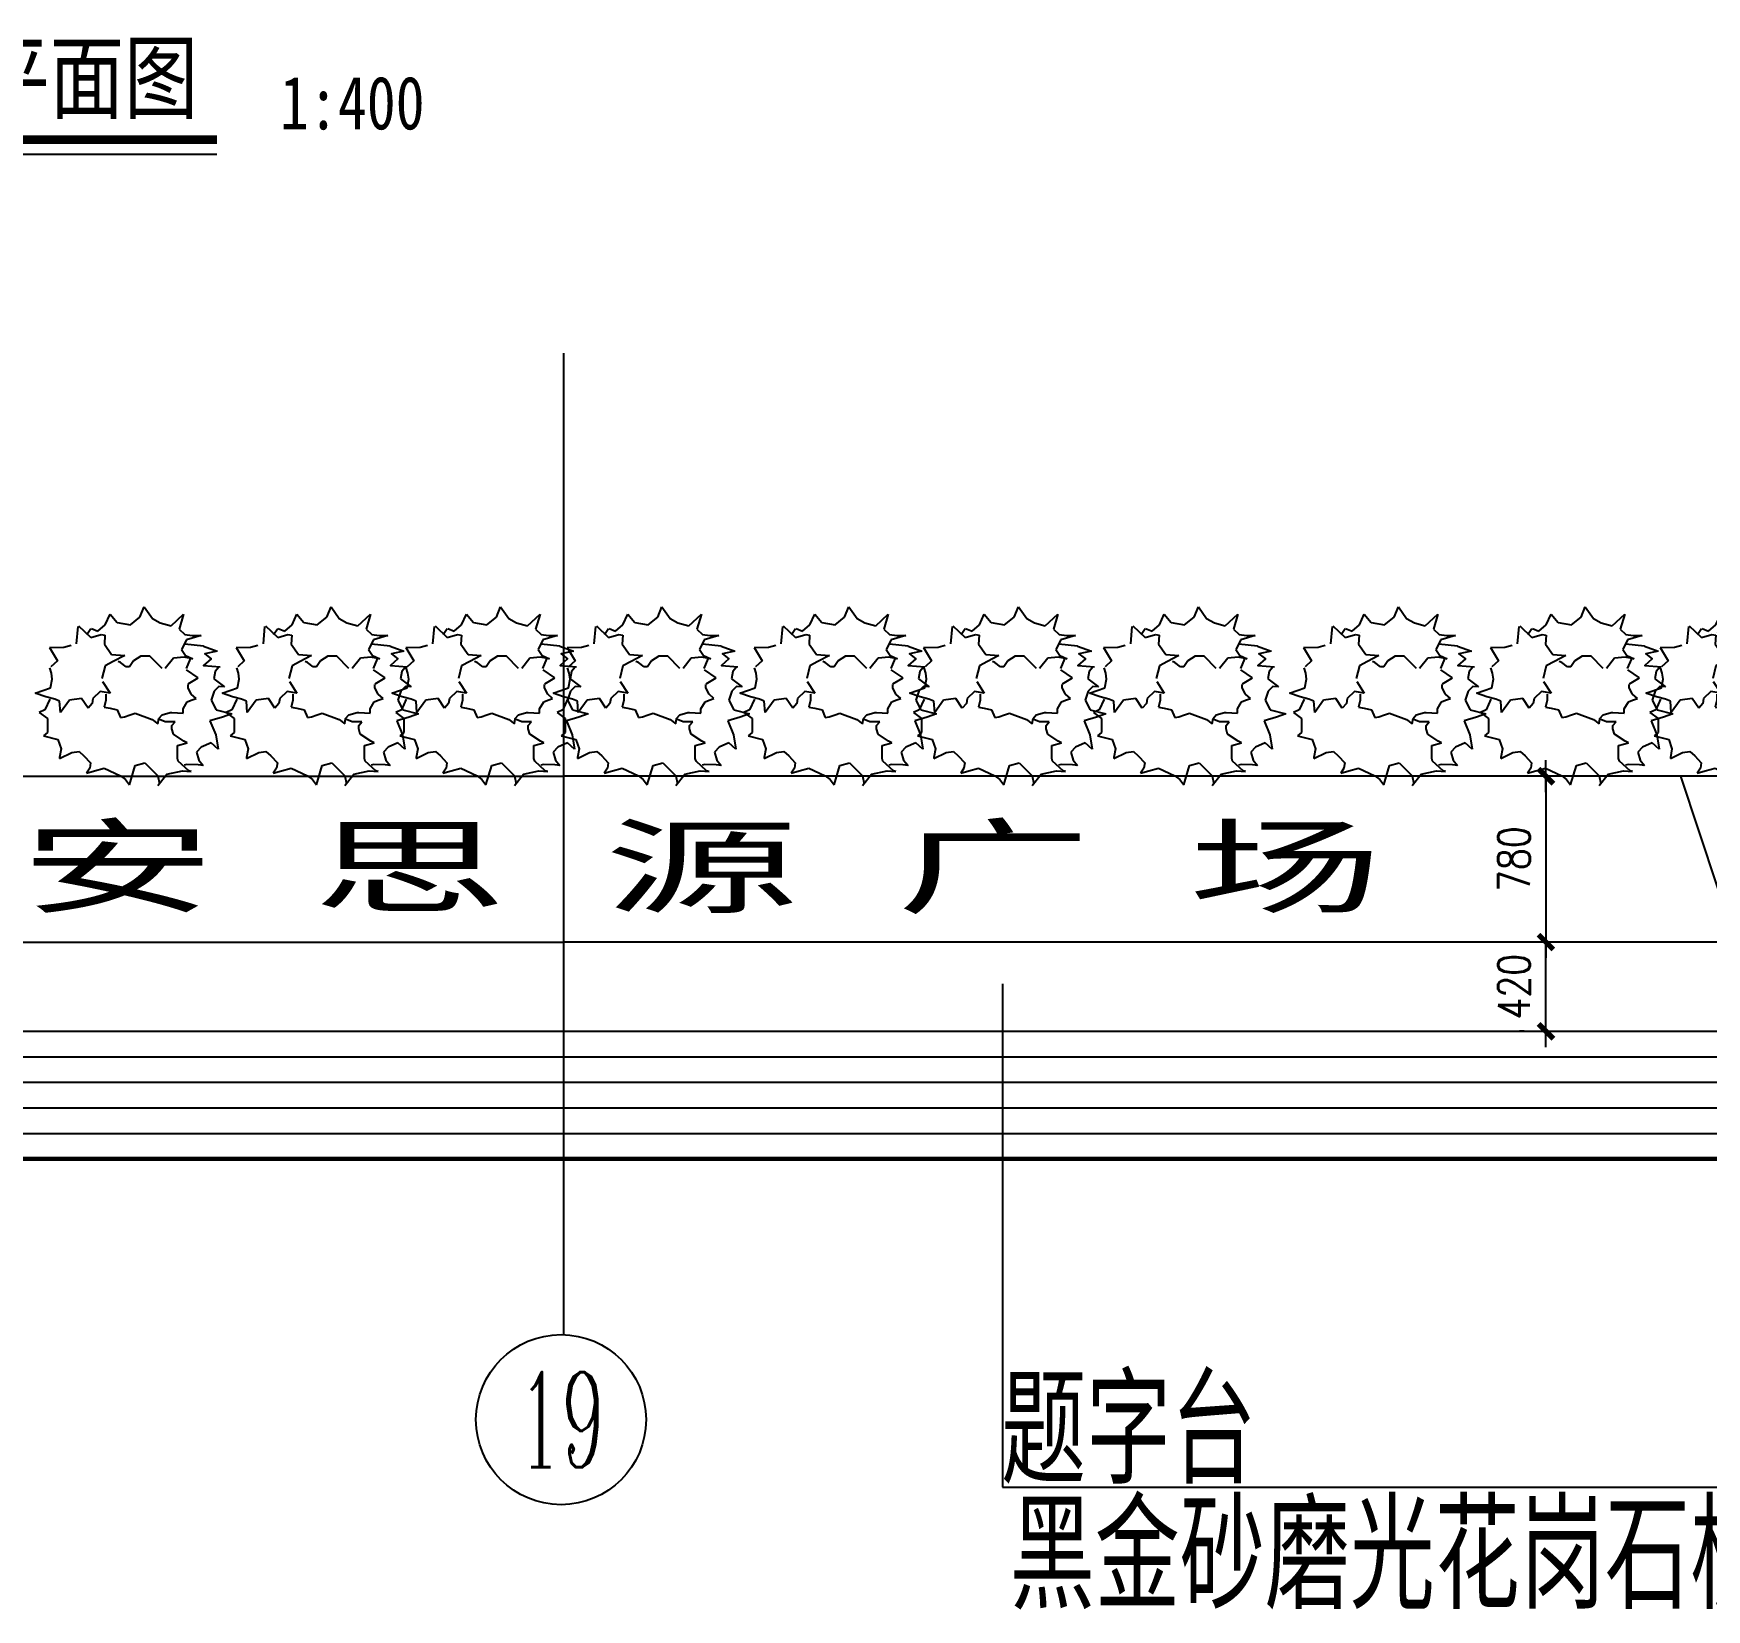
# Model space of a CAD drawing. Extents: x 0 to 11014425, y 0 to 2581013.
# Drawn here: x 10962941 to 10978684, y 2550263 to 2565091 of the extents above; entities that cross this region are included whole.
import ezdxf
from ezdxf.enums import TextEntityAlignment as Align

# ---------------------------------------------------------------- set-up
doc = ezdxf.new("R2010")
doc.units = 0
doc.header["$LTSCALE"] = 4000
doc.header["$MEASUREMENT"] = 0
doc.header["$PDMODE"] = 34
for name, pattern in [('CONTINOUS', [0]), ('DASH', [0.35, 0.25, -0.1]), ('DOTE', [2.42, 2, -0.2, 0.02, -0.2])]:
    doc.linetypes.add(name, pattern=pattern)
doc.layers.get('0').update_dxf_attribs({"color": 253, "linetype": 'DASH'})
doc.layers.get('DEFPOINTS').update_dxf_attribs({"linetype": 'CONTINUOUS'})
for name, color, linetype in [('1', 2, 'CONTINUOUS'), ('AXIS', 3, 'CONTINUOUS'), ('AXIS_TEXT', 7, 'CONTINUOUS'), ('PUB_DIM', 3, 'CONTINUOUS'), ('PUB_TEXT', 7, 'CONTINUOUS'), ('T4', 3, 'CONTINUOUS')]:
    doc.layers.add(name, color=color, linetype=linetype)
doc.styles.add('COMPLEX', font='COMPLEX')
doc.styles.add('DIM_FONT', font='SIMPLEX.shx', dxfattribs={"width": 0.8})
doc.styles.add('FS64F', font='romant.shx', dxfattribs={"width": 0.95, "height": 8, "bigfont": 'hztxt.shx'})
doc.styles.add('HZ1', font='', dxfattribs={"width": 0.8})
doc.styles.add('宋体', font='SimSun.ttf', dxfattribs={"width": 0.7})
doc.styles.get('HZ1').set_extended_font_data('KaiTi_GB2312')
doc.dimstyles.new('DIMN50', dxfattribs={"dimscale": 0.5, "dimtxt": 300, "dimasz": 1, "dimexe": 250, "dimexo": 300, "dimgap": 150, "dimtad": 1, "dimdec": 0, "dimzin": 0, "dimtxsty": 'DIM_FONT', "dimblk": '_DIMX', "dimcen": 0.09, "dimclrt": 7, "dimazin": 3, "dimtfac": 1, "dimtdec": 0, "dimtix": 1, "dimtmove": 0, "dimatfit": 3, "dimtolj": 1, "dimtzin": 0})

# ---------------------------------------------------------------- blocks, each defined once
blk = doc.blocks.new('_AXISO')
blk.add_circle((0, 0), 0.5)
at = {"layer": 'AXIS_TEXT', "style": 'COMPLEX', "width": 1.041667}
blk.add_attdef('A', text='', height=0.56, dxfattribs=at).set_placement((-0.25, -0.28), (0.25, -0.28), align=Align.FIT)
blk = doc.blocks.new('M_F8')
for p, q in [((2.9, 532.6), (27.6, 593.8)), ((27.6, 593.8), (76, 524.4)), ((-201.8, 486.5), (-173.2, 550.1)), ((-173.2, 550.1), (-132, 501.8)), ((-132, 501.8), (-53.7, 486.5)), ((-53.7, 486.5), (2.9, 532.6)), ((76, 524.4), (121.3, 499.7)), ((121.3, 499.7), (185.4, 481.4)), ((185.4, 481.4), (259.3, 549.1)), ((259.3, 549.1), (233.3, 460.9)), ((-370.5, 375.2), (-361.1, 478.3)), ((-358, 481.4), (-286.1, 412.7)), ((-310, 429.9), (-286.1, 465.8)), ((-286.1, 412.7), (-225.7, 430.2)), ((-283, 465.8), (-244.8, 450.6)), ((-244.8, 450.6), (-201.8, 486.5)), ((-225.7, 430.2), (-203.1, 426.6)), ((-203.1, 426.6), (-206.6, 373.8)), ((-197.1, 440.4), (-197.1, 440.4)), ((233.3, 460.9), (266.7, 430.2)), ((276.3, 399.5), (247.5, 343)), ((266.7, 430.2), (309.7, 425)), ((362.3, 425), (276.3, 399.5)), ((309.7, 425), (362.3, 425)), ((-529.8, 353.4), (-445.4, 356.5)), ((-445.4, 356.5), (-402.6, 368.7)), ((-206.6, 373.8), (-163.6, 312.4)), ((-206.6, 373.8), (-206.6, 373.8)), ((-163.6, 312.4), (-87.1, 307.2)), ((-87.1, 307.2), (-154.1, 271.3)), ((8.5, 302.1), (-34.5, 276.5)), ((61.1, 302.1), (8.5, 302.1)), ((132.9, 230.4), (61.1, 302.1)), ((261.9, 297), (199.8, 291.9)), ((247.5, 343), (271.4, 307.2)), ((314.5, 286.7), (261.9, 297)), ((375.8, 361.8), (265.8, 374.4)), ((271.4, 307.2), (314.5, 286.7)), ((375.8, 361.8), (456.4, 332.3)), ((-517.5, 203.1), (-527.1, 233.9)), ((-512.8, 167.2), (-517.5, 203.1)), ((-201.8, 245.8), (-220.5, 172.2)), ((-154.1, 271.3), (-201.8, 245.8)), ((-111, 266.3), (-125.3, 271.3)), ((-77.5, 240.6), (-111, 266.3)), ((-58.4, 240.6), (-77.5, 240.6)), ((-34.5, 276.5), (-58.4, 240.6)), ((199.8, 291.9), (151.9, 230.4)), ((276.3, 230.4), (300.2, 286.7)), ((346, 175.6), (277.2, 222.5)), ((444.2, 213.2), (436.3, 169)), ((465.8, 238.5), (444.2, 213.2)), ((-613.2, 85.3), (-522.4, 116.1)), ((-522.4, 116.1), (-512.8, 167.2)), ((-217.4, 153.5), (-173.3, 85.3)), ((285.7, 116.1), (285.7, 136.6)), ((304.8, 80.2), (285.7, 116.1)), ((286.6, 141.2), (346, 175.6)), ((436.3, 169), (499.2, 122.6)), ((465.8, 124.7), (438.3, 97.3)), ((499.2, 122.6), (465.8, 124.7)), ((-551, 64.8), (-613.2, 85.3)), ((-527.1, 49.4), (-555.8, -12)), ((-498.4, 49.4), (-551, 64.8)), ((-469.7, 39.2), (-498.4, 49.4)), ((-465, -27.3), (-469.7, 39.2)), ((-412.4, 44.4), (-465, -27.3)), ((-340.7, 54.6), (-412.4, 44.4)), ((-412.4, 44.4), (-412.4, 44.4)), ((-340.7, 54.6), (-340.7, 54.6)), ((-302.4, -1.8), (-340.7, 54.6)), ((-278.6, 23.8), (-302.4, -1.8)), ((-273.7, 54.6), (-278.6, 23.8)), ((-230.7, 95.5), (-273.7, 54.6)), ((-173.3, 85.3), (-230.7, 95.5)), ((-197.2, 44.4), (-206.8, 3.4)), ((-206.8, 3.4), (-173.3, -1.8)), ((-197.2, 80.2), (-197.2, 44.4)), ((-173.3, 85.3), (-173.3, 85.3)), ((256.9, -6.9), (280.8, 34)), ((280.8, 34), (304.8, 44.4)), ((333.5, 54.6), (304.8, 80.2)), ((304.8, 44.4), (333.5, 54.6)), ((438.3, 97.3), (420.6, 44.7)), ((420.6, 44.7), (450.1, -12.2)), ((-555.8, -12), (-589.3, -27.3)), ((-589.3, -27.3), (-541.5, -63.2)), ((-541.5, -63.2), (-541.5, -119.6)), ((-173.3, -1.8), (-130.3, -12)), ((-130.3, -12), (-111.2, -58.1)), ((-111.2, -58.1), (-87.3, -53)), ((-87.3, -53), (-53.8, -42.7)), ((-53.8, -42.7), (-25.1, -32.5)), ((-25.1, -32.5), (75.3, -68.4)), ((75.3, -68.4), (108.8, -94)), ((108.8, -94), (113.5, -63.2)), ((113.5, -63.2), (132.7, -42.7)), ((151.8, -83.8), (118.3, -68.4)), ((132.7, -42.7), (180.4, -27.3)), ((156.5, -83.8), (151.8, -83.8)), ((209.2, -83.8), (156.5, -83.8)), ((180.4, -27.3), (190, -27.3)), ((190, -27.3), (256.9, -32.5)), ((190, -104.2), (209.2, -83.8)), ((256.9, -32.5), (256.9, -6.9)), ((487.5, -56.4), (414.7, -77.5)), ((414.7, -77.5), (448.1, -159.6)), ((450.1, -12.2), (542.5, -35.3)), ((542.5, -35.3), (487.5, -56.4)), ((-541.5, -145.2), (-565.4, -165.7)), ((-565.4, -165.7), (-479.4, -186.2)), ((-541.5, -119.6), (-541.5, -145.2)), ((-479.4, -186.2), (-460.2, -242.5)), ((190, -124.7), (190, -104.2)), ((199.6, -155.5), (190, -124.7)), ((261.7, -196.4), (199.6, -155.5)), ((280.8, -206.6), (261.7, -196.4)), ((448.1, -159.6), (461.9, -243.8)), ((-460.2, -242.5), (-469.7, -293.7)), ((-469.7, -298.9), (-398, -263)), ((-469.7, -293.7), (-469.7, -298.9)), ((-398, -263), (-355, -257.9)), ((-355, -257.9), (-326.3, -283.5)), ((-326.3, -283.5), (-288.1, -324.5)), ((223.4, -222), (280.8, -206.6)), ((223.4, -298.9), (223.4, -222)), ((363.6, -231.2), (336.1, -260.7)), ((336.1, -260.7), (349.9, -309.1)), ((420.6, -205.9), (363.6, -231.2)), ((461.9, -243.8), (420.6, -205.9)), ((-292.8, -355.2), (-312, -385.9)), ((-312, -385.9), (-264.2, -370.6)), ((-288.1, -324.5), (-292.8, -355.2)), ((-264.2, -370.6), (-206.8, -355.2)), ((-206.8, -355.2), (-111.2, -401.3)), ((-206.8, -355.2), (-206.8, -355.2)), ((-58.6, -452.6), (-25.1, -339.8)), ((-25.1, -339.8), (32.3, -324.5)), ((32.3, -324.5), (108.8, -401.3)), ((108.8, -457.6), (161.3, -391.1)), ((161.3, -391.1), (252.2, -370.6)), ((228.3, -314.2), (223.4, -298.9)), ((290.4, -370.6), (228.3, -314.2)), ((252.2, -370.6), (304.8, -375.7)), ((279.1, -334.4), (263.3, -338.6)), ((345.9, -336.5), (279.1, -334.4)), ((304.8, -375.7), (290.4, -370.6)), ((375.4, -340.7), (345.9, -336.5)), ((349.9, -309.1), (375.4, -340.7)), ((-111.2, -401.3), (-82.5, -421.8)), ((-82.5, -421.8), (-58.6, -452.6)), ((108.8, -401.3), (118.3, -447.4)), ((118.3, -447.4), (108.8, -457.6))]:
    blk.add_line(p, q)
at = {"flags": 128}
for points in [[(-529.8, 353.4), (-482.9, 275.3), (-521.2, 241.3)], [(456.4, 332.3), (383.6, 316.4), (421.2, 288.2), (377.3, 247.6), (474.4, 241.3)]]:
    blk.add_lwpolyline(points, dxfattribs=at)
at = {"width": 0.8, "flags": 9}
for tag, p in [('XSIZE', (-73.6, 244.1)), ('YSIZE', (141.9, 228.4)), ('XSIZE', (-182.7, 109.6)), ('YSIZE', (124.2, -73))]:
    blk.add_attdef(tag, p, '', height=0.2, dxfattribs=at)
blk = doc.blocks.new('A$C2CBD1CA6')
at = {"layer": 'PUB_TEXT', "linetype": 'CONTINUOUS', "style": 'HZ1', "width": 1.2}
blk.add_text('广 安 思 源 广 场', height=700, dxfattribs=at).set_placement((197.6, 269, -2760))
blk = doc.blocks.new('A$C61A85C41')
at = {"layer": 'PUB_DIM', "linetype": 'CONTINOUS', "xscale": 0.8, "yscale": 0.6400000000000001, "zscale": 0.8}
blk.add_blockref('A$C2CBD1CA6', (0, 21.2), dxfattribs=at)
blk = doc.blocks.new('_DIMX')
blk.add_line((-150, 0), (150, 0))
at = {"const_width": 50}
blk.add_lwpolyline([(-70, -70), (70, 70)], dxfattribs=at)
blk = doc.blocks.new('*D386')
at = {"color": 0, "linetype": 'BYBLOCK'}
for p, q in [((11010546.8, 2555564.2), (11010546.8, 2555564.7)), ((11010444, 2555563.7), (11010421.8, 2555563.7)), ((11010546.8, 2555143.7), (11010546.8, 2555563.7)), ((11010444, 2555143.7), (11010421.8, 2555143.7)), ((11010546.8, 2555143.2), (11010546.8, 2555142.7))]:
    blk.add_line(p, q, dxfattribs=at)
at = {"layer": 'DEFPOINTS', "color": 0, "linetype": 'BYBLOCK'}
for p in [(11010546.8, 2555563.7), (11010594, 2555563.7), (11010594, 2555143.7)]:
    blk.add_point(p, dxfattribs=at)
at = {"color": 0, "linetype": 'BYBLOCK', "xscale": 0.5, "yscale": 0.5, "zscale": 0.5}
for p, rotation in [((11010546.8, 2555563.7), 270), ((11010546.8, 2555143.7), 90)]:
    blk.add_blockref('_DIMX', p, dxfattribs=dict(at, rotation=rotation))
at = {"color": 7, "linetype": 'BYBLOCK', "insert": (11010396.8, 2555353.7), "char_height": 150, "attachment_point": 5, "rotation": 90, "style": 'DIM_FONT'}
blk.add_mtext('\\A1;420', dxfattribs=at)
blk = doc.blocks.new('*D387')
at = {"color": 0, "linetype": 'BYBLOCK'}
for p, q in [((11010444, 2556343.7), (11010421.8, 2556343.7)), ((11010546.8, 2556343.2), (11010546.8, 2555564.2)), ((11010444, 2555563.7), (11010421.8, 2555563.7))]:
    blk.add_line(p, q, dxfattribs=at)
at = {"layer": 'DEFPOINTS', "color": 0, "linetype": 'BYBLOCK'}
for p in [(11010594, 2556343.7), (11010546.8, 2555563.7), (11010594, 2555563.7)]:
    blk.add_point(p, dxfattribs=at)
at = {"color": 0, "linetype": 'BYBLOCK', "xscale": 0.5, "yscale": 0.5, "zscale": 0.5}
for p, rotation in [((11010546.8, 2556343.7), 90), ((11010546.8, 2555563.7), 270)]:
    blk.add_blockref('_DIMX', p, dxfattribs=dict(at, rotation=rotation))
at = {"color": 7, "linetype": 'BYBLOCK', "insert": (11010396.8, 2555953.7), "char_height": 150, "attachment_point": 5, "rotation": 90, "style": 'DIM_FONT'}
blk.add_mtext('\\A1;780', dxfattribs=at)
blk = doc.blocks.new('A$C4ACC249F')
at = {"color": 1, "linetype": 'DOTE'}
blk.add_line((12497.7, 1286), (12497.7, 5900.2), dxfattribs=at)
at = {"layer": '1', "color": 2, "linetype": 'CONTINOUS'}
for p, q in [((2459.7, 2709.8), (22298.8, 2709.8)), ((2554, 2589.8), (22393.1, 2589.8)), ((2554, 2469.8), (22393.1, 2469.8)), ((2554, 2349.8), (22393.1, 2349.8)), ((2554, 2229.8), (22393.1, 2229.8))]:
    blk.add_line(p, q, dxfattribs=at)
at = {"layer": '1', "color": 4, "linetype": 'CONTINOUS', "flags": 128}
for points in [[(6746.2, 3909.8), (12498.1, 3909.8)], [(18249.7, 3909.8), (12497.9, 3909.8)], [(6487, 3129.8), (12497.7, 3129.8)], [(18508.3, 3129.8), (12497.7, 3129.8)]]:
    blk.add_lwpolyline(points, dxfattribs=at)
at = {"layer": '1', "color": 255, "linetype": 'CONTINOUS', "const_width": 20, "flags": 128}
blk.add_lwpolyline([(2554, 2109.8), (22393.1, 2109.8)], dxfattribs=at)
at = {"layer": 'PUB_DIM', "linetype": 'CONTINOUS'}
for p, q in [((14561, 2932.9), (14561, 564.7)), ((14561, 564.7), (18336.7, 564.7))]:
    blk.add_line(p, q, dxfattribs=at)
at = {"layer": 'PUB_DIM', "linetype": 'CONTINOUS', "flags": 128}
blk.add_lwpolyline([(17750.7, 3909.8), (18009.1, 3129.8)], dxfattribs=at)
at = {"layer": 'AXIS', "linetype": 'CONTINOUS'}
ref = blk.add_blockref('_AXISO', (12483.8, 883), dxfattribs=dict(at, xscale=799.9999999999993, yscale=799.9999999999993, zscale=799.9999999999993, rotation=1.358912982141192e-12))
ref.add_attrib('A', '19', dxfattribs={"layer": 'AXIS_TEXT', "height": 448, "style": 'COMPLEX', "width": 0.646552}).set_placement((12283.8, 659), (12683.8, 659), align=Align.FIT)
at = {"layer": 'PUB_DIM', "linetype": 'CONTINOUS', "xscale": 0.8, "yscale": 0.8, "zscale": 0.8}
for p in [(10500.7, 4232.1), (11379.9, 4232.1), (12177.7, 4232.1), (12936.7, 4232.1), (13815.9, 4232.1), (14613.7, 4232.1), (15460.4, 4232.1), (16401.4, 4232.1), (17280.6, 4232.1), (18078.4, 4232.1)]:
    blk.add_blockref('M_F8', p, dxfattribs=at)
at = {"layer": 'PUB_DIM', "linetype": 'CONTINOUS', "yscale": 0.8}
blk.add_blockref('A$C61A85C41', (8407.6, 3150.2), dxfattribs=at)
at = {"layer": 'PUB_TEXT', "linetype": 'CONTINUOUS', "style": 'FS64F', "width": 0.8}
for s, p in [('题字台', (14553.9, 580.9)), ('黑金砂磨光花岗石板', (14595, -7.9))]:
    blk.add_text(s, height=500, dxfattribs=at).set_placement(p)
at = {"layer": 'PUB_DIM', "color": 3, "linetype": 'CONTINOUS'}
for p1, distance, picture, middle in [((17164.5, 3909.8), -47.2, '*D387', (16967.4, 3519.8)), ((17164.5, 2709.8), 47.2, '*D386', (16967.4, 2919.8))]:
    dim = blk.add_aligned_dim(p1=p1, p2=(17164.5, 3129.8), distance=distance, dimstyle='DIMN50', dxfattribs=at)
    dim.commit()
    dim.dimension.update_dxf_attribs({"geometry": picture, "text_midpoint": middle, "insert": (-10993429.4, -2552433.9)})

msp = doc.modelspace()

# ---------------------------------------------------------------- linework, layer by layer
at = {"layer": 'T4', "linetype": 'CONTINUOUS'}
msp.add_line((10958180.204, 2563955.172), (10964667.168, 2563955.172), dxfattribs=at)
at = {"layer": 'T4', "linetype": 'CONTINUOUS', "const_width": 82.944}
msp.add_lwpolyline([(10958180.204, 2564092.182), (10964667.168, 2564092.182)], dxfattribs=at)

# ---------------------------------------------------------------- block references
at = {"layer": 'PUB_TEXT', "linetype": 'CONTINUOUS', "xscale": 2, "yscale": 2, "zscale": 2}
msp.add_blockref('A$C4ACC249F', (10942937.626, 2550283.461), dxfattribs=at)

# ---------------------------------------------------------------- texts
at = {"layer": 'PUB_TEXT', "linetype": 'CONTINUOUS', "style": '宋体', "width": 0.8}
msp.add_text('入口广场分区平面图', height=640, dxfattribs=at).set_placement((10958206.063, 2564357.015))
at = {"layer": 'PUB_TEXT', "style": 'HZ1', "width": 0.8}
msp.add_text('1:400', height=500, dxfattribs=at).set_placement((10966621.778, 2564188.898), align=Align.RIGHT)

doc.saveas('drawing.dxf')
